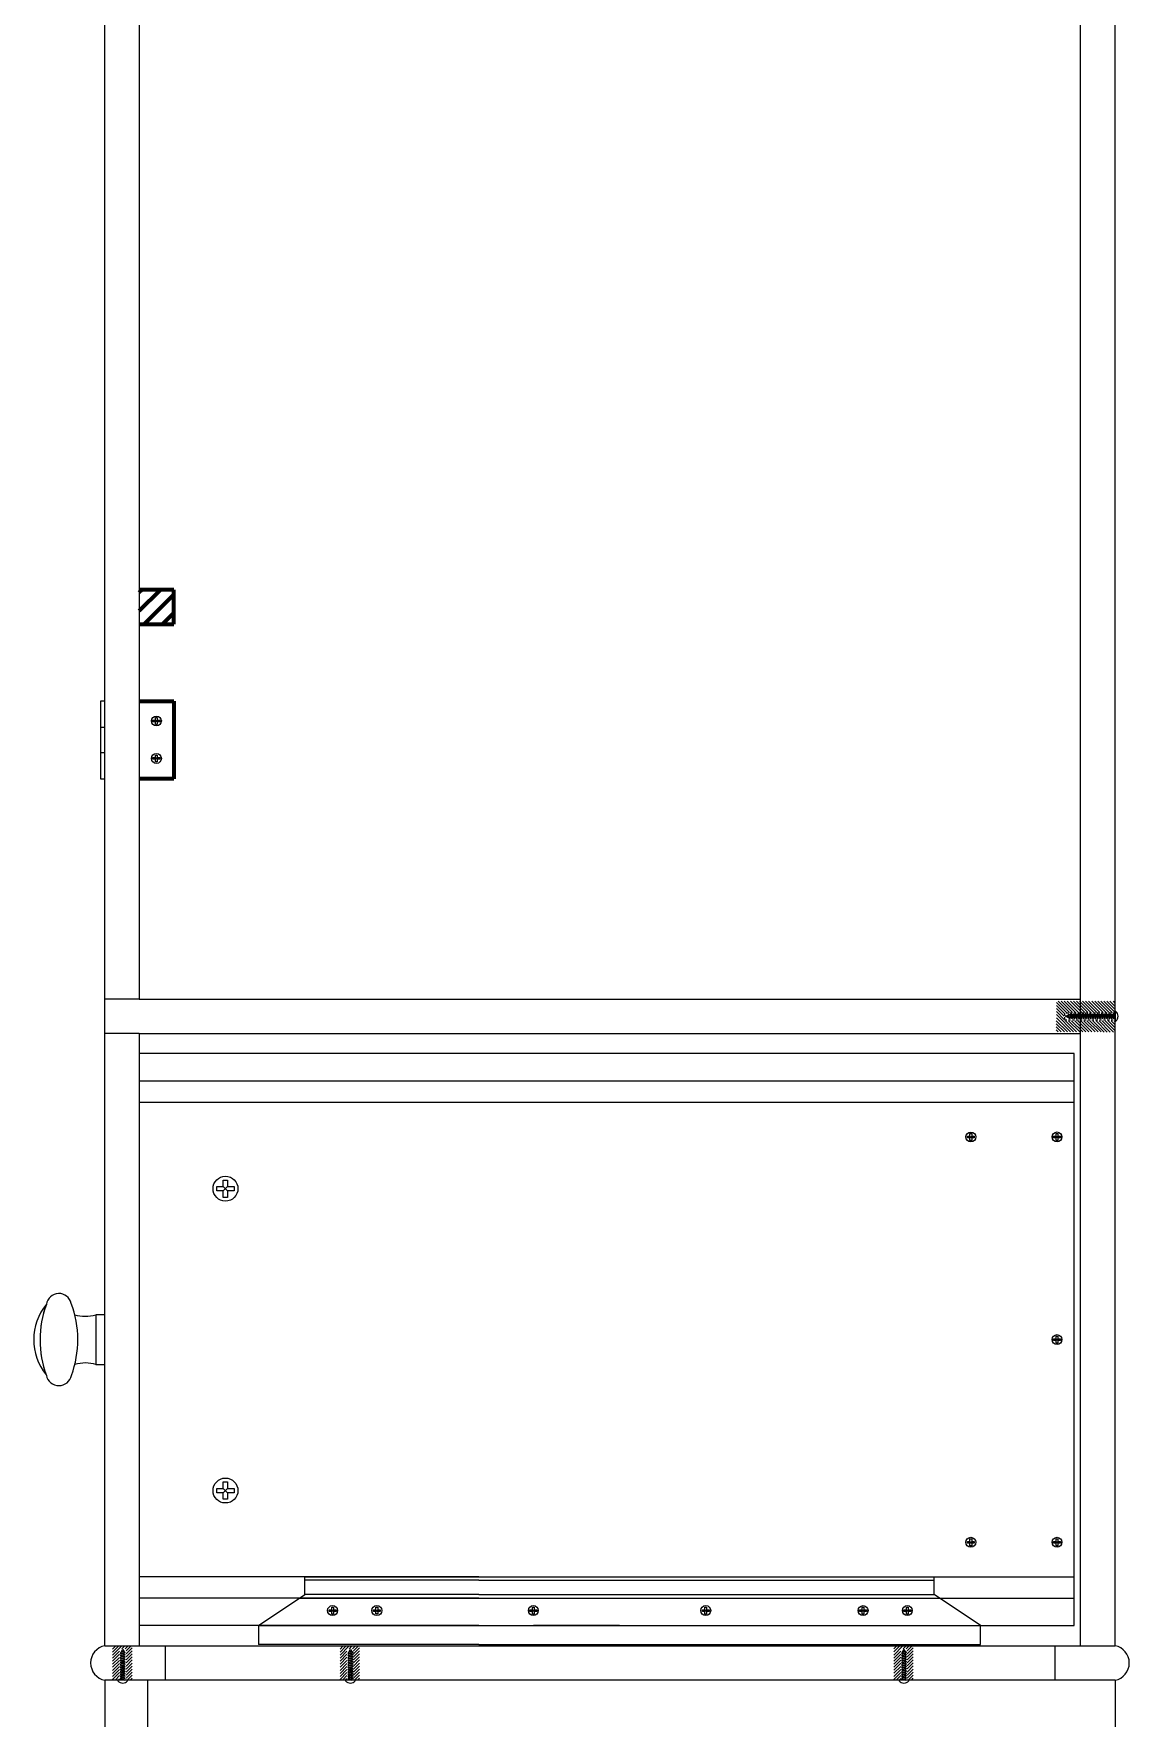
# Model space of a CAD drawing. Header units: centimetres. Extents: x 238 to 3379, y 203 to 1268.
# Drawn here: x 3314.3 to 3377.9, y 388.1 to 485.8 of the extents above; entities that cross this region are included whole.
import ezdxf

# ---------------------------------------------------------------- set-up
doc = ezdxf.new("R2010")
doc.units = ezdxf.units.CM
doc.header["$MEASUREMENT"] = 0
doc.linetypes.add('ACAD_ISO02W100', pattern=[15, 12, -3])
doc.linetypes.add('HIDDEN2', pattern=[0.1875, 0.125, -0.0625])
for name, color, linetype in [('A-FURN', 7, 'Continuous'), ('linee di incastro', 254, 'Continuous'), ('linee in prospettp', 252, 'Continuous'), ('retini', 253, 'Continuous'), ('viti e cerniere', 3, 'Continuous')]:
    doc.layers.add(name, color=color, linetype=linetype)

msp = doc.modelspace()

# ---------------------------------------------------------------- hatches: boundary and pattern name
at = {"layer": 'A-FURN', "linetype": 'ByBlock', "lineweight": 100}
h = msp.add_hatch(dxfattribs=at)
h.set_pattern_fill('ANSI31', color=0, scale=6)
h.set_pattern_definition([(45, (2703.3081, 281.73264), (-0.5303301, 0.5303301), [])])
h.paths.add_polyline_path([(3322.472, 453.584), (3320.472, 453.584), (3320.472, 451.584), (3322.472, 451.584)])
h.paths.add_polyline_path([(3320.472, 556.1), (3322.468, 556.1), (3322.468, 558.1), (3320.472, 558.1)])
at = {"layer": 'retini'}
h = msp.add_hatch(dxfattribs=at)
h.set_pattern_fill('ANSI31', color=256, angle=-90)
h.set_pattern_definition([(315, (3134.60665, 1130.09153), (0.088388348, 0.088388348), [])])
h.paths.add_polyline_path([(3377.057, 429.062), (3377.055, 429.719), (3375.079, 429.719), (3375.079, 429.062)])
h.paths.add_polyline_path([(3377.051, 427.932), (3377.06, 428.582), (3375.079, 428.582), (3375.082, 427.937)])
h.paths.add_polyline_path([(3375.079, 429.062), (3375.079, 429.719), (3373.666, 429.719), (3373.662, 427.946), (3375.082, 427.937), (3375.079, 428.582), (3374.115, 428.582), (3374.115, 429.062)])
h = msp.add_hatch(dxfattribs=at)
h.set_pattern_fill('ANSI31', color=256)
h.set_pattern_definition([(45, (2622.76479, 340.87193), (-0.088388348, 0.088388348), [])])
h.paths.add_polyline_path([(3319.33, 392.165), (3319.709, 392.165), (3319.709, 390.367), (3320.06, 390.367), (3320.06, 392.318), (3318.927, 392.318), (3318.927, 390.367), (3319.33, 390.366)])
h = msp.add_hatch(dxfattribs=at)
h.set_pattern_fill('ANSI31', color=256)
h.set_pattern_definition([(45, (2635.95254, 340.8733), (-0.088388348, 0.088388348), [])])
h.paths.add_polyline_path([(3332.518, 392.166), (3332.897, 392.166), (3332.897, 390.368), (3333.248, 390.368), (3333.248, 392.319), (3332.115, 392.319), (3332.115, 390.368), (3332.518, 390.367)])
h = msp.add_hatch(dxfattribs=at)
h.set_pattern_fill('ANSI31', color=256)
h.set_pattern_definition([(45, (2668.06961, 340.87765), (-0.088388348, 0.088388348), [])])
h.paths.add_polyline_path([(3364.635, 392.17), (3365.014, 392.17), (3365.014, 390.372), (3365.365, 390.372), (3365.365, 392.323), (3364.232, 392.323), (3364.232, 390.372), (3364.635, 390.371)])

# ---------------------------------------------------------------- linework, layer by layer
at = {"layer": 'A-FURN'}
for p, q in [((3318.472, 392.344), (3318.472, 579.844)), ((3320.472, 579.844), (3320.472, 429.844)), ((3375.074, 392.344), (3375.074, 579.844)), ((3377.074, 392.344), (3377.074, 579.844)), ((3320.472, 429.844), (3318.472, 429.844)), ((3320.472, 429.844), (3375.074, 429.844)), ((3320.472, 427.844), (3318.472, 427.844)), ((3320.472, 427.844), (3375.074, 427.844)), ((3320.472, 427.844), (3320.472, 392.344)), ((3340.176, 396.345), (3330.073, 396.345)), ((3330.073, 395.324), (3330.073, 396.345)), ((3340.176, 396.141), (3330.073, 396.141)), ((3340.176, 396.345), (3366.581, 396.345)), ((3340.176, 396.141), (3366.581, 396.141)), ((3366.581, 395.324), (3366.581, 396.345)), ((3327.389, 393.509), (3330.073, 395.324)), ((3340.176, 395.108), (3329.754, 395.108)), ((3340.176, 395.324), (3330.073, 395.324)), ((3340.176, 395.324), (3366.581, 395.324)), ((3340.176, 395.108), (3366.9, 395.108)), ((3369.264, 393.509), (3366.581, 395.324)), ((3340.176, 393.509), (3327.389, 393.509)), ((3327.389, 393.509), (3327.389, 392.419)), ((3327.389, 393.509), (3348.329, 393.509)), ((3340.176, 393.509), (3369.264, 393.509)), ((3348.329, 393.509), (3343.329, 393.509)), ((3348.329, 393.509), (3353.329, 393.509)), ((3369.267, 392.419), (3369.264, 393.509)), ((3318.472, 392.344), (3377.074, 392.344)), ((3318.472, 392.344), (3330.192, 392.344)), ((3321.972, 392.344), (3321.972, 390.344)), ((3340.176, 392.419), (3327.389, 392.419)), ((3340.176, 392.419), (3369.267, 392.419)), ((3373.574, 392.344), (3373.574, 390.344)), ((3377.074, 390.344), (3318.472, 390.344)), ((3318.472, 390.344), (3318.472, 385.344))]:
    msp.add_line(p, q, dxfattribs=at)
at = {"layer": 'A-FURN', "linetype": 'ACAD_ISO02W100', "lineweight": 100}
for p, q in [((3322.472, 453.584), (3320.472, 453.584)), ((3322.472, 451.584), (3322.472, 453.584)), ((3320.472, 451.584), (3322.472, 451.584))]:
    msp.add_line(p, q, dxfattribs=at)
at = {"layer": 'A-FURN'}
msp.add_lwpolyline([(3318.472, 411.536), (3317.953, 411.536), (3317.953, 408.65), (3318.472, 408.65)], close=True, dxfattribs=at)
for centre, radius, start, end in [((3315.807, 412.04), 0.729, 12.209, 171.60829), ((3317.572, 410.093), 3.225, 140.44292, 219.30395), ((3320.668, 410.079), 5.953, 159.67543, 200.19793), ((3320.668, 410.079), 5.953, 159.78255, 200.19793), ((3310.954, 410.079), 5.953, 339.80207, 20.8156), ((3317.34, 413.6), 2.153, 253.44783, 286.55217), ((3317.347, 406.587), 2.153, 73.44783, 106.55217), ((3315.811, 408.18), 0.747, 192.1469, 347.8531), ((3318.669, 391.344), 1.019, 101.1471, 258.8529), ((3376.877, 391.344), 1.019, 281.1471, 78.8529)]:
    msp.add_arc(centre, radius, start, end, dxfattribs=at)
at = {"layer": 'linee di incastro'}
msp.add_line((3320.972, 385.344), (3320.972, 390.344), dxfattribs=at)
at = {"layer": 'linee in prospettp'}
for p, q in [((3374.704, 426.684), (3320.472, 426.684)), ((3374.704, 393.509), (3374.704, 426.684)), ((3374.704, 425.085), (3320.472, 425.085)), ((3374.704, 423.848), (3320.472, 423.848)), ((3368.655, 422.047), (3368.755, 422.047)), ((3368.655, 421.897), (3368.655, 422.047)), ((3368.755, 422.047), (3368.755, 421.897)), ((3373.654, 422.048), (3373.754, 422.048)), ((3373.654, 421.898), (3373.654, 422.048)), ((3373.754, 422.048), (3373.754, 421.898)), ((3368.507, 421.797), (3368.507, 421.897)), ((3368.507, 421.897), (3368.655, 421.897)), ((3368.655, 421.797), (3368.507, 421.797)), ((3368.655, 421.897), (3368.755, 421.797)), ((3368.655, 421.797), (3368.755, 421.897)), ((3368.655, 421.647), (3368.655, 421.797)), ((3368.755, 421.647), (3368.655, 421.647)), ((3368.755, 421.897), (3368.907, 421.897)), ((3368.755, 421.797), (3368.755, 421.647)), ((3368.907, 421.797), (3368.755, 421.797)), ((3368.907, 421.897), (3368.907, 421.797)), ((3373.506, 421.798), (3373.506, 421.898)), ((3373.506, 421.898), (3373.654, 421.898)), ((3373.654, 421.798), (3373.506, 421.798)), ((3373.654, 421.898), (3373.754, 421.798)), ((3373.654, 421.798), (3373.754, 421.898)), ((3373.654, 421.648), (3373.654, 421.798)), ((3373.754, 421.648), (3373.654, 421.648)), ((3373.754, 421.898), (3373.906, 421.898)), ((3373.754, 421.798), (3373.754, 421.648)), ((3373.906, 421.798), (3373.754, 421.798)), ((3373.906, 421.898), (3373.906, 421.798)), ((3325.347, 419.35), (3325.598, 419.35)), ((3325.347, 418.973), (3325.347, 419.35)), ((3325.598, 419.35), (3325.598, 418.973)), ((3324.974, 418.722), (3324.974, 418.973)), ((3324.974, 418.973), (3325.347, 418.973)), ((3325.347, 418.722), (3324.974, 418.722)), ((3325.347, 418.973), (3325.598, 418.722)), ((3325.347, 418.722), (3325.598, 418.973)), ((3325.347, 418.345), (3325.347, 418.722)), ((3325.598, 418.345), (3325.347, 418.345)), ((3325.598, 418.973), (3325.979, 418.973)), ((3325.598, 418.722), (3325.598, 418.345)), ((3325.979, 418.722), (3325.598, 418.722)), ((3325.979, 418.973), (3325.979, 418.722)), ((3373.654, 410.298), (3373.754, 410.298)), ((3373.654, 410.148), (3373.654, 410.298)), ((3373.754, 410.298), (3373.754, 410.148)), ((3373.506, 410.048), (3373.506, 410.148)), ((3373.506, 410.148), (3373.654, 410.148)), ((3373.654, 410.048), (3373.506, 410.048)), ((3373.654, 410.148), (3373.754, 410.048)), ((3373.654, 410.048), (3373.754, 410.148)), ((3373.654, 409.898), (3373.654, 410.048)), ((3373.754, 409.898), (3373.654, 409.898)), ((3373.754, 410.148), (3373.906, 410.148)), ((3373.754, 410.048), (3373.754, 409.898)), ((3373.906, 410.048), (3373.754, 410.048)), ((3373.906, 410.148), (3373.906, 410.048)), ((3325.347, 401.848), (3325.598, 401.848)), ((3325.347, 401.471), (3325.347, 401.848)), ((3325.598, 401.848), (3325.598, 401.471)), ((3324.974, 401.219), (3324.974, 401.471)), ((3324.974, 401.471), (3325.347, 401.471)), ((3325.347, 401.219), (3324.974, 401.219)), ((3325.347, 401.471), (3325.598, 401.219)), ((3325.347, 401.219), (3325.598, 401.471)), ((3325.347, 400.842), (3325.347, 401.219)), ((3325.598, 400.842), (3325.347, 400.842)), ((3325.598, 401.471), (3325.979, 401.471)), ((3325.598, 401.219), (3325.598, 400.842)), ((3325.979, 401.219), (3325.598, 401.219)), ((3325.979, 401.471), (3325.979, 401.219)), ((3368.504, 398.294), (3368.504, 398.394)), ((3368.504, 398.394), (3368.653, 398.394)), ((3368.653, 398.294), (3368.504, 398.294)), ((3368.653, 398.544), (3368.753, 398.544)), ((3368.653, 398.394), (3368.653, 398.544)), ((3368.653, 398.394), (3368.753, 398.294)), ((3368.653, 398.294), (3368.753, 398.394)), ((3368.653, 398.144), (3368.653, 398.294)), ((3368.753, 398.144), (3368.653, 398.144)), ((3368.753, 398.544), (3368.753, 398.394)), ((3368.753, 398.394), (3368.904, 398.394)), ((3368.753, 398.294), (3368.753, 398.144)), ((3368.904, 398.294), (3368.753, 398.294)), ((3368.904, 398.394), (3368.904, 398.294)), ((3373.506, 398.295), (3373.506, 398.395)), ((3373.506, 398.395), (3373.654, 398.395)), ((3373.654, 398.295), (3373.506, 398.295)), ((3373.654, 398.545), (3373.754, 398.545)), ((3373.654, 398.395), (3373.654, 398.545)), ((3373.654, 398.395), (3373.754, 398.295)), ((3373.654, 398.295), (3373.754, 398.395)), ((3373.654, 398.145), (3373.654, 398.295)), ((3373.754, 398.145), (3373.654, 398.145)), ((3373.754, 398.545), (3373.754, 398.395)), ((3373.754, 398.395), (3373.906, 398.395)), ((3373.754, 398.295), (3373.754, 398.145)), ((3373.906, 398.295), (3373.754, 398.295)), ((3373.906, 398.395), (3373.906, 398.295)), ((3330.073, 396.345), (3320.472, 396.345)), ((3330.073, 396.345), (3374.704, 396.345)), ((3329.754, 395.108), (3320.472, 395.108)), ((3329.754, 395.108), (3374.704, 395.108)), ((3327.389, 393.509), (3320.472, 393.509)), ((3327.389, 393.509), (3374.704, 393.509)), ((3377.074, 390.344), (3377.074, 385.344))]:
    msp.add_line(p, q, dxfattribs=at)
for centre, radius in [((3368.705, 421.847), 0.288), ((3373.704, 421.848), 0.288), ((3325.472, 418.848), 0.723), ((3373.704, 410.098), 0.288), ((3325.472, 401.345), 0.723), ((3368.703, 398.344), 0.288), ((3373.704, 398.345), 0.288)]:
    msp.add_circle(centre, radius, dxfattribs=at)
at = {"layer": 'viti e cerniere'}
for p, q in [((3318.222, 447.113), (3318.222, 442.613)), ((3318.472, 447.113), (3318.222, 447.113)), ((3318.222, 445.613), (3318.472, 445.613)), ((3321.265, 445.92), (3321.265, 446.02)), ((3321.265, 446.02), (3321.415, 446.02)), ((3321.415, 445.92), (3321.265, 445.92)), ((3321.415, 446.02), (3321.415, 446.168)), ((3321.415, 446.168), (3321.515, 446.168)), ((3321.515, 446.02), (3321.415, 445.92)), ((3321.415, 446.02), (3321.515, 445.92)), ((3321.415, 445.768), (3321.415, 445.92)), ((3321.515, 445.768), (3321.415, 445.768)), ((3321.515, 446.168), (3321.515, 446.02)), ((3321.515, 446.02), (3321.665, 446.02)), ((3321.665, 445.92), (3321.515, 445.92)), ((3321.515, 445.92), (3321.515, 445.768)), ((3321.665, 446.02), (3321.665, 445.92)), ((3318.472, 444.113), (3318.222, 444.113)), ((3321.266, 443.747), (3321.266, 443.847)), ((3321.266, 443.847), (3321.416, 443.847)), ((3321.416, 443.747), (3321.266, 443.747)), ((3321.416, 443.847), (3321.416, 443.996)), ((3321.416, 443.996), (3321.516, 443.996)), ((3321.516, 443.847), (3321.416, 443.747)), ((3321.416, 443.847), (3321.516, 443.747)), ((3321.416, 443.596), (3321.416, 443.747)), ((3321.516, 443.596), (3321.416, 443.596)), ((3321.516, 443.996), (3321.516, 443.847)), ((3321.516, 443.847), (3321.666, 443.847)), ((3321.666, 443.747), (3321.516, 443.747)), ((3321.516, 443.747), (3321.516, 443.596)), ((3321.666, 443.847), (3321.666, 443.747)), ((3318.222, 442.613), (3318.472, 442.613)), ((3374.474, 428.937), (3374.397, 428.937)), ((3374.609, 428.937), (3374.533, 428.937)), ((3374.745, 428.937), (3374.668, 428.937)), ((3374.881, 428.937), (3374.804, 428.937)), ((3375.016, 428.937), (3374.94, 428.937)), ((3375.152, 428.937), (3375.075, 428.937)), ((3375.287, 428.937), (3375.211, 428.937)), ((3375.423, 428.937), (3375.346, 428.937)), ((3375.558, 428.937), (3375.482, 428.937)), ((3375.694, 428.937), (3375.618, 428.937)), ((3375.83, 428.937), (3375.753, 428.937)), ((3375.965, 428.937), (3375.889, 428.937)), ((3376.101, 428.937), (3376.024, 428.937)), ((3376.236, 428.937), (3376.16, 428.937)), ((3376.372, 428.937), (3376.295, 428.937)), ((3376.508, 428.937), (3376.431, 428.937)), ((3376.643, 428.937), (3376.567, 428.937)), ((3376.779, 428.937), (3376.702, 428.937)), ((3376.914, 428.937), (3376.838, 428.937)), ((3377.05, 428.937), (3376.973, 428.937)), ((3376.864, 428.751), (3376.788, 428.751)), ((3377, 428.751), (3376.923, 428.751)), ((3377.084, 428.751), (3377.059, 428.751)), ((3331.485, 394.334), (3331.485, 394.434)), ((3331.485, 394.434), (3331.633, 394.434)), ((3331.633, 394.334), (3331.485, 394.334)), ((3331.633, 394.584), (3331.733, 394.584)), ((3331.633, 394.434), (3331.633, 394.584)), ((3331.633, 394.434), (3331.733, 394.334)), ((3331.633, 394.334), (3331.733, 394.434)), ((3331.633, 394.184), (3331.633, 394.334)), ((3331.733, 394.184), (3331.633, 394.184)), ((3331.733, 394.584), (3331.733, 394.434)), ((3331.733, 394.434), (3331.885, 394.434)), ((3331.733, 394.334), (3331.733, 394.184)), ((3331.885, 394.334), (3331.733, 394.334)), ((3331.885, 394.434), (3331.885, 394.334)), ((3334.052, 394.335), (3334.052, 394.435)), ((3334.052, 394.435), (3334.2, 394.435)), ((3334.2, 394.335), (3334.052, 394.335)), ((3334.2, 394.585), (3334.3, 394.585)), ((3334.2, 394.435), (3334.2, 394.585)), ((3334.2, 394.435), (3334.3, 394.335)), ((3334.2, 394.335), (3334.3, 394.435)), ((3334.2, 394.185), (3334.2, 394.335)), ((3334.3, 394.185), (3334.2, 394.185)), ((3334.3, 394.585), (3334.3, 394.435)), ((3334.3, 394.435), (3334.452, 394.435)), ((3334.3, 394.335), (3334.3, 394.185)), ((3334.452, 394.335), (3334.3, 394.335)), ((3334.452, 394.435), (3334.452, 394.335)), ((3343.129, 394.334), (3343.129, 394.434)), ((3343.129, 394.434), (3343.278, 394.434)), ((3343.278, 394.334), (3343.129, 394.334)), ((3343.278, 394.584), (3343.378, 394.584)), ((3343.278, 394.434), (3343.278, 394.584)), ((3343.278, 394.434), (3343.378, 394.334)), ((3343.278, 394.334), (3343.378, 394.434)), ((3343.278, 394.184), (3343.278, 394.334)), ((3343.378, 394.184), (3343.278, 394.184)), ((3343.378, 394.584), (3343.378, 394.434)), ((3343.378, 394.434), (3343.529, 394.434)), ((3343.378, 394.334), (3343.378, 394.184)), ((3343.529, 394.334), (3343.378, 394.334)), ((3343.529, 394.434), (3343.529, 394.334)), ((3353.131, 394.334), (3353.131, 394.434)), ((3353.131, 394.434), (3353.279, 394.434)), ((3353.279, 394.334), (3353.131, 394.334)), ((3353.279, 394.584), (3353.379, 394.584)), ((3353.279, 394.434), (3353.279, 394.584)), ((3353.279, 394.434), (3353.379, 394.334)), ((3353.279, 394.334), (3353.379, 394.434)), ((3353.279, 394.184), (3353.279, 394.334)), ((3353.379, 394.184), (3353.279, 394.184)), ((3353.379, 394.584), (3353.379, 394.434)), ((3353.379, 394.434), (3353.531, 394.434)), ((3353.379, 394.334), (3353.379, 394.184)), ((3353.531, 394.334), (3353.379, 394.334)), ((3353.531, 394.434), (3353.531, 394.334)), ((3362.256, 394.333), (3362.256, 394.433)), ((3362.256, 394.433), (3362.404, 394.433)), ((3362.404, 394.333), (3362.256, 394.333)), ((3362.404, 394.583), (3362.504, 394.583)), ((3362.404, 394.433), (3362.404, 394.583)), ((3362.404, 394.433), (3362.504, 394.333)), ((3362.404, 394.333), (3362.504, 394.433)), ((3362.404, 394.183), (3362.404, 394.333)), ((3362.504, 394.183), (3362.404, 394.183)), ((3362.504, 394.583), (3362.504, 394.433)), ((3362.504, 394.433), (3362.656, 394.433)), ((3362.504, 394.333), (3362.504, 394.183)), ((3362.656, 394.333), (3362.504, 394.333)), ((3362.656, 394.433), (3362.656, 394.333)), ((3364.823, 394.334), (3364.823, 394.434)), ((3364.823, 394.434), (3364.972, 394.434)), ((3364.972, 394.334), (3364.823, 394.334)), ((3364.972, 394.584), (3365.072, 394.584)), ((3364.972, 394.434), (3364.972, 394.584)), ((3364.972, 394.434), (3365.072, 394.334)), ((3364.972, 394.334), (3365.072, 394.434)), ((3364.972, 394.184), (3364.972, 394.334)), ((3365.072, 394.184), (3364.972, 394.184)), ((3365.072, 394.584), (3365.072, 394.434)), ((3365.072, 394.434), (3365.223, 394.434)), ((3365.072, 394.334), (3365.072, 394.184)), ((3365.223, 394.334), (3365.072, 394.334)), ((3365.223, 394.434), (3365.223, 394.334)), ((3319.604, 391.867), (3319.604, 391.944)), ((3319.604, 391.732), (3319.604, 391.808)), ((3332.814, 391.868), (3332.814, 391.944)), ((3332.814, 391.732), (3332.814, 391.809)), ((3364.919, 391.871), (3364.919, 391.947)), ((3364.919, 391.735), (3364.919, 391.812)), ((3319.604, 391.596), (3319.604, 391.672)), ((3319.604, 391.46), (3319.604, 391.537)), ((3319.604, 391.325), (3319.604, 391.401)), ((3319.604, 391.189), (3319.604, 391.266)), ((3319.604, 391.054), (3319.604, 391.13)), ((3319.604, 390.918), (3319.604, 390.995)), ((3319.604, 390.783), (3319.604, 390.859)), ((3332.814, 391.596), (3332.814, 391.673)), ((3332.814, 391.461), (3332.814, 391.537)), ((3332.814, 391.325), (3332.814, 391.402)), ((3332.814, 391.19), (3332.814, 391.266)), ((3332.814, 391.054), (3332.814, 391.131)), ((3332.814, 390.919), (3332.814, 390.995)), ((3332.814, 390.783), (3332.814, 390.859)), ((3364.919, 391.6), (3364.919, 391.676)), ((3364.919, 391.464), (3364.919, 391.54)), ((3364.919, 391.328), (3364.919, 391.405)), ((3364.919, 391.193), (3364.919, 391.269)), ((3364.919, 391.057), (3364.919, 391.134)), ((3364.919, 390.922), (3364.919, 390.998)), ((3364.919, 390.786), (3364.919, 390.863)), ((3319.418, 390.561), (3319.418, 390.638)), ((3319.418, 390.426), (3319.418, 390.502)), ((3319.418, 390.342), (3319.418, 390.367)), ((3319.604, 390.647), (3319.604, 390.723)), ((3332.627, 390.562), (3332.627, 390.638)), ((3332.627, 390.426), (3332.627, 390.503)), ((3332.627, 390.342), (3332.627, 390.367)), ((3332.814, 390.647), (3332.814, 390.724)), ((3332.814, 390.512), (3332.814, 390.588)), ((3332.814, 390.376), (3332.814, 390.453)), ((3364.733, 390.565), (3364.733, 390.641)), ((3364.733, 390.429), (3364.733, 390.506)), ((3364.733, 390.345), (3364.733, 390.37)), ((3364.919, 390.65), (3364.919, 390.727)), ((3364.919, 390.515), (3364.919, 390.591)), ((3364.919, 390.379), (3364.919, 390.456))]:
    msp.add_line(p, q, dxfattribs=at)
at = {"layer": 'viti e cerniere', "linetype": 'ByBlock', "lineweight": 100}
for p, q in [((3320.472, 447.113), (3322.472, 447.113)), ((3322.472, 447.113), (3322.472, 442.613)), ((3322.472, 442.613), (3320.472, 442.613))]:
    msp.add_line(p, q, dxfattribs=at)
at = {"layer": 'viti e cerniere', "linetype": 'HIDDEN2'}
for p, q in [((3377.061, 429.018), (3374.142, 429.018)), ((3374.142, 429.018), (3374.142, 428.646)), ((3374.142, 428.646), (3377.038, 428.646))]:
    msp.add_line(p, q, dxfattribs=at)
at = {"layer": 'viti e cerniere'}
for points in [[(3374.424, 428.751), (3374.364, 428.751), (3374.203, 428.844), (3374.334, 428.919)], [(3374.397, 428.993), (3374.334, 428.919), (3374.327, 428.894), (3374.327, 428.799), (3374.397, 428.993), (3374.397, 428.937), (3374.372, 428.843), (3374.327, 428.799)], [(3374.533, 428.993), (3374.474, 428.937), (3374.424, 428.751), (3374.424, 428.694), (3374.533, 428.993), (3374.533, 428.937), (3374.483, 428.751), (3374.424, 428.694)], [(3374.668, 428.993), (3374.609, 428.937), (3374.56, 428.751), (3374.56, 428.694), (3374.668, 428.993), (3374.668, 428.937), (3374.619, 428.751), (3374.56, 428.694)], [(3374.804, 428.993), (3374.745, 428.937), (3374.695, 428.751), (3374.695, 428.694), (3374.804, 428.993), (3374.804, 428.937), (3374.754, 428.751), (3374.695, 428.694)], [(3374.94, 428.993), (3374.881, 428.937), (3374.831, 428.751), (3374.831, 428.694), (3374.94, 428.993), (3374.94, 428.937), (3374.89, 428.751), (3374.831, 428.694)], [(3375.075, 428.993), (3375.016, 428.937), (3374.966, 428.751), (3374.966, 428.694), (3375.075, 428.993), (3375.075, 428.937), (3375.025, 428.751), (3374.966, 428.694)], [(3375.211, 428.993), (3375.152, 428.937), (3375.102, 428.751), (3375.102, 428.694), (3375.211, 428.993), (3375.211, 428.937), (3375.161, 428.751), (3375.102, 428.694)], [(3375.346, 428.993), (3375.287, 428.937), (3375.237, 428.751), (3375.237, 428.694), (3375.346, 428.993), (3375.346, 428.937), (3375.296, 428.751), (3375.237, 428.694)], [(3375.482, 428.993), (3375.423, 428.937), (3375.373, 428.751), (3375.373, 428.694), (3375.482, 428.993), (3375.482, 428.937), (3375.432, 428.751), (3375.373, 428.694)], [(3375.618, 428.993), (3375.558, 428.937), (3375.509, 428.751), (3375.509, 428.694), (3375.618, 428.993), (3375.618, 428.937), (3375.568, 428.751), (3375.509, 428.694)], [(3375.753, 428.993), (3375.694, 428.937), (3375.644, 428.751), (3375.644, 428.694), (3375.753, 428.993), (3375.753, 428.937), (3375.703, 428.751), (3375.644, 428.694)], [(3375.889, 428.993), (3375.83, 428.937), (3375.78, 428.751), (3375.78, 428.694), (3375.889, 428.993), (3375.889, 428.937), (3375.839, 428.751), (3375.78, 428.694)], [(3376.024, 428.993), (3375.965, 428.937), (3375.915, 428.751), (3375.915, 428.694), (3376.024, 428.993), (3376.024, 428.937), (3375.974, 428.751), (3375.915, 428.694)], [(3376.16, 428.993), (3376.101, 428.937), (3376.051, 428.751), (3376.051, 428.694), (3376.16, 428.993), (3376.16, 428.937), (3376.11, 428.751), (3376.051, 428.694)], [(3376.295, 428.993), (3376.236, 428.937), (3376.186, 428.751), (3376.186, 428.694), (3376.295, 428.993), (3376.295, 428.937), (3376.246, 428.751), (3376.186, 428.694)], [(3376.431, 428.993), (3376.372, 428.937), (3376.322, 428.751), (3376.322, 428.694), (3376.431, 428.993), (3376.431, 428.937), (3376.381, 428.751), (3376.322, 428.694)], [(3376.567, 428.993), (3376.508, 428.937), (3376.458, 428.751), (3376.458, 428.694), (3376.567, 428.993), (3376.567, 428.937), (3376.517, 428.751), (3376.458, 428.694)], [(3376.702, 428.993), (3376.643, 428.937), (3376.593, 428.751), (3376.593, 428.694), (3376.702, 428.993), (3376.702, 428.937), (3376.652, 428.751), (3376.593, 428.694)], [(3376.838, 428.993), (3376.779, 428.937), (3376.729, 428.751), (3376.729, 428.694), (3376.838, 428.993), (3376.838, 428.937), (3376.788, 428.751), (3376.729, 428.694)], [(3376.973, 428.993), (3376.914, 428.937), (3376.864, 428.751), (3376.864, 428.694), (3376.973, 428.993), (3376.973, 428.937), (3376.923, 428.751), (3376.864, 428.694)], [(3377.084, 428.969), (3377.05, 428.937), (3377, 428.751), (3377, 428.694), (3377.084, 428.925)], [(3377.084, 428.844), (3377.059, 428.751), (3377, 428.694)], [(3319.661, 391.808), (3319.604, 391.867), (3319.418, 391.917), (3319.361, 391.917), (3319.661, 391.808), (3319.604, 391.808), (3319.418, 391.858), (3319.361, 391.917)], [(3319.661, 391.672), (3319.604, 391.732), (3319.418, 391.781), (3319.361, 391.781), (3319.661, 391.672), (3319.604, 391.672), (3319.418, 391.722), (3319.361, 391.781)], [(3319.418, 391.917), (3319.418, 391.977), (3319.511, 392.138), (3319.586, 392.007)], [(3319.661, 391.944), (3319.586, 392.007), (3319.561, 392.014), (3319.467, 392.014), (3319.661, 391.944), (3319.604, 391.944), (3319.51, 391.969), (3319.467, 392.014)], [(3332.87, 391.809), (3332.814, 391.868), (3332.627, 391.918), (3332.571, 391.918), (3332.87, 391.809), (3332.814, 391.809), (3332.627, 391.858), (3332.571, 391.918)], [(3332.87, 391.673), (3332.814, 391.732), (3332.627, 391.782), (3332.571, 391.782), (3332.87, 391.673), (3332.814, 391.673), (3332.627, 391.723), (3332.571, 391.782)], [(3332.627, 391.918), (3332.627, 391.977), (3332.72, 392.139), (3332.796, 392.008)], [(3332.87, 391.944), (3332.796, 392.008), (3332.771, 392.015), (3332.676, 392.015), (3332.87, 391.944), (3332.814, 391.944), (3332.72, 391.969), (3332.676, 392.015)], [(3364.976, 391.812), (3364.919, 391.871), (3364.733, 391.921), (3364.676, 391.921), (3364.976, 391.812), (3364.919, 391.812), (3364.733, 391.862), (3364.676, 391.921)], [(3364.976, 391.676), (3364.919, 391.735), (3364.733, 391.785), (3364.676, 391.785), (3364.976, 391.676), (3364.919, 391.676), (3364.733, 391.726), (3364.676, 391.785)], [(3364.733, 391.921), (3364.733, 391.98), (3364.826, 392.142), (3364.902, 392.011)], [(3364.976, 391.947), (3364.902, 392.011), (3364.876, 392.018), (3364.782, 392.018), (3364.976, 391.947), (3364.919, 391.947), (3364.825, 391.972), (3364.782, 392.018)], [(3319.661, 391.537), (3319.604, 391.596), (3319.418, 391.646), (3319.361, 391.646), (3319.661, 391.537), (3319.604, 391.537), (3319.418, 391.587), (3319.361, 391.646)], [(3319.661, 391.401), (3319.604, 391.46), (3319.418, 391.51), (3319.361, 391.51), (3319.661, 391.401), (3319.604, 391.401), (3319.418, 391.451), (3319.361, 391.51)], [(3319.661, 391.266), (3319.604, 391.325), (3319.418, 391.375), (3319.361, 391.375), (3319.661, 391.266), (3319.604, 391.266), (3319.418, 391.316), (3319.361, 391.375)], [(3319.661, 391.13), (3319.604, 391.189), (3319.418, 391.239), (3319.361, 391.239), (3319.661, 391.13), (3319.604, 391.13), (3319.418, 391.18), (3319.361, 391.239)], [(3319.661, 390.995), (3319.604, 391.054), (3319.418, 391.104), (3319.361, 391.104), (3319.661, 390.995), (3319.604, 390.995), (3319.418, 391.044), (3319.361, 391.104)], [(3319.661, 390.859), (3319.604, 390.918), (3319.418, 390.968), (3319.361, 390.968), (3319.661, 390.859), (3319.604, 390.859), (3319.418, 390.909), (3319.361, 390.968)], [(3319.661, 390.723), (3319.604, 390.783), (3319.418, 390.832), (3319.361, 390.832), (3319.661, 390.723), (3319.604, 390.723), (3319.418, 390.773), (3319.361, 390.832)], [(3332.87, 391.537), (3332.814, 391.596), (3332.627, 391.646), (3332.571, 391.646), (3332.87, 391.537), (3332.814, 391.537), (3332.627, 391.587), (3332.571, 391.646)], [(3332.87, 391.402), (3332.814, 391.461), (3332.627, 391.511), (3332.571, 391.511), (3332.87, 391.402), (3332.814, 391.402), (3332.627, 391.452), (3332.571, 391.511)], [(3332.87, 391.266), (3332.814, 391.325), (3332.627, 391.375), (3332.571, 391.375), (3332.87, 391.266), (3332.814, 391.266), (3332.627, 391.316), (3332.571, 391.375)], [(3332.87, 391.131), (3332.814, 391.19), (3332.627, 391.24), (3332.571, 391.24), (3332.87, 391.131), (3332.814, 391.131), (3332.627, 391.181), (3332.571, 391.24)], [(3332.87, 390.995), (3332.814, 391.054), (3332.627, 391.104), (3332.571, 391.104), (3332.87, 390.995), (3332.814, 390.995), (3332.627, 391.045), (3332.571, 391.104)], [(3332.87, 390.859), (3332.814, 390.919), (3332.627, 390.968), (3332.571, 390.968), (3332.87, 390.859), (3332.814, 390.859), (3332.627, 390.909), (3332.571, 390.968)], [(3332.87, 390.724), (3332.814, 390.783), (3332.627, 390.833), (3332.571, 390.833), (3332.87, 390.724), (3332.814, 390.724), (3332.627, 390.774), (3332.571, 390.833)], [(3364.976, 391.54), (3364.919, 391.6), (3364.733, 391.649), (3364.676, 391.649), (3364.976, 391.54), (3364.919, 391.54), (3364.733, 391.59), (3364.676, 391.649)], [(3364.976, 391.405), (3364.919, 391.464), (3364.733, 391.514), (3364.676, 391.514), (3364.976, 391.405), (3364.919, 391.405), (3364.733, 391.455), (3364.676, 391.514)], [(3364.976, 391.269), (3364.919, 391.328), (3364.733, 391.378), (3364.676, 391.378), (3364.976, 391.269), (3364.919, 391.269), (3364.733, 391.319), (3364.676, 391.378)], [(3364.976, 391.134), (3364.919, 391.193), (3364.733, 391.243), (3364.676, 391.243), (3364.976, 391.134), (3364.919, 391.134), (3364.733, 391.184), (3364.676, 391.243)], [(3364.976, 390.998), (3364.919, 391.057), (3364.733, 391.107), (3364.676, 391.107), (3364.976, 390.998), (3364.919, 390.998), (3364.733, 391.048), (3364.676, 391.107)], [(3364.976, 390.863), (3364.919, 390.922), (3364.733, 390.972), (3364.676, 390.972), (3364.976, 390.863), (3364.919, 390.863), (3364.733, 390.912), (3364.676, 390.972)], [(3364.976, 390.727), (3364.919, 390.786), (3364.733, 390.836), (3364.676, 390.836), (3364.976, 390.727), (3364.919, 390.727), (3364.733, 390.777), (3364.676, 390.836)], [(3319.661, 390.588), (3319.604, 390.647), (3319.418, 390.697), (3319.361, 390.697), (3319.661, 390.588), (3319.604, 390.588), (3319.418, 390.638), (3319.361, 390.697)], [(3319.661, 390.452), (3319.604, 390.511), (3319.418, 390.561), (3319.361, 390.561), (3319.661, 390.452), (3319.604, 390.452), (3319.418, 390.502), (3319.361, 390.561)], [(3319.637, 390.342), (3319.604, 390.376), (3319.418, 390.426), (3319.361, 390.426), (3319.592, 390.342)], [(3319.511, 390.342), (3319.418, 390.367), (3319.361, 390.426)], [(3332.87, 390.588), (3332.814, 390.647), (3332.627, 390.697), (3332.571, 390.697), (3332.87, 390.588), (3332.814, 390.588), (3332.627, 390.638), (3332.571, 390.697)], [(3332.87, 390.453), (3332.814, 390.512), (3332.627, 390.562), (3332.571, 390.562), (3332.87, 390.453), (3332.814, 390.453), (3332.627, 390.503), (3332.571, 390.562)], [(3332.846, 390.342), (3332.814, 390.376), (3332.627, 390.426), (3332.571, 390.426), (3332.802, 390.342)], [(3332.72, 390.342), (3332.627, 390.367), (3332.571, 390.426)], [(3364.976, 390.591), (3364.919, 390.65), (3364.733, 390.7), (3364.676, 390.7), (3364.976, 390.591), (3364.919, 390.591), (3364.733, 390.641), (3364.676, 390.7)], [(3364.976, 390.456), (3364.919, 390.515), (3364.733, 390.565), (3364.676, 390.565), (3364.976, 390.456), (3364.919, 390.456), (3364.733, 390.506), (3364.676, 390.565)], [(3364.952, 390.345), (3364.919, 390.379), (3364.733, 390.429), (3364.676, 390.429), (3364.907, 390.345)], [(3364.826, 390.345), (3364.733, 390.37), (3364.676, 390.429)]]:
    msp.add_lwpolyline(points, dxfattribs=at)
for points in [[(3377.084, 428.561), (3377.121, 428.561, 0.451416), (3377.121, 429.127), (3377.084, 429.127)], [(3319.228, 390.342), (3319.228, 390.304, 0.451416), (3319.794, 390.304), (3319.794, 390.342)], [(3332.438, 390.342), (3332.438, 390.305, 0.451416), (3333.003, 390.305), (3333.003, 390.342)], [(3364.543, 390.345), (3364.543, 390.308, 0.451416), (3365.109, 390.308), (3365.109, 390.345)]]:
    msp.add_lwpolyline(points, format="xyb", close=True, dxfattribs=at)
for centre in [(3321.465, 445.97), (3321.466, 443.797), (3331.683, 394.384), (3334.25, 394.385), (3343.328, 394.384), (3353.329, 394.384), (3362.454, 394.383), (3365.022, 394.384)]:
    msp.add_circle(centre, 0.288, dxfattribs=at)

doc.saveas('drawing.dxf')
